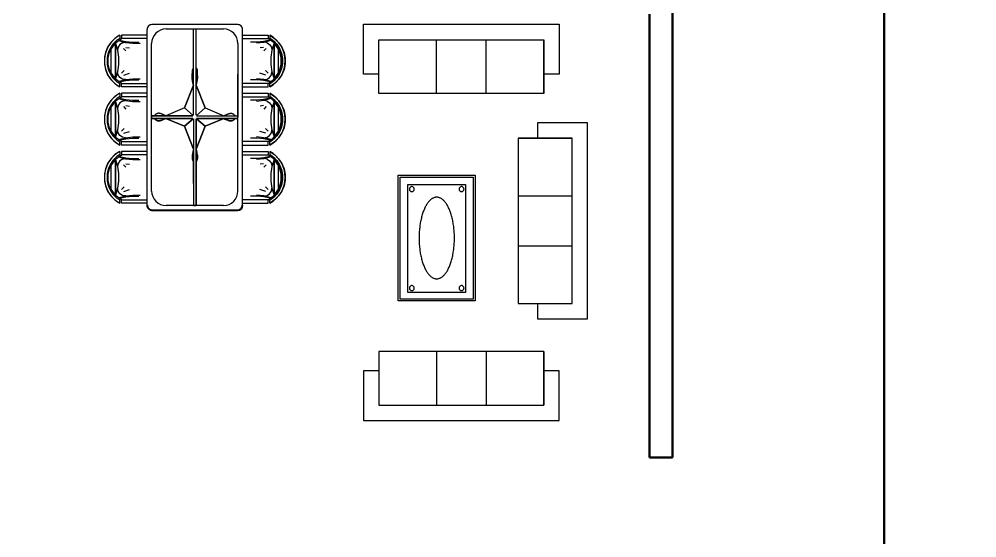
# Model space of a CAD drawing. Extents: x -454308 to 890911, y -14103 to 1343694.
# Drawn here: x 215529.5 to 215903.2, y 650886.6 to 651088.9 of the extents above; entities that cross this region are included whole.
import ezdxf

# ---------------------------------------------------------------- set-up
doc = ezdxf.new("R2010")
doc.units = 0
doc.header["$MEASUREMENT"] = 0
doc.header["$PDMODE"] = 32
doc.linetypes.add('DOT2', pattern=[3.175, 0, -3.175])
doc.layers.add('AR-FUR', color=11, linetype='Continuous', lineweight=9)
doc.styles.add('AA_03.50', font='ARIALN.TTF', dxfattribs={"height": 8})
doc.dimstyles.new('AA_03.50', dxfattribs={"dimtxt": 9, "dimasz": 3.25, "dimexe": 1.75, "dimexo": 3.375, "dimgap": 0.09, "dimtad": 0, "dimdec": 0, "dimzin": 3, "dimdsep": 46, "dimlunit": 4, "dimtxsty": 'AA_03.50', "dimblk": 'DOTSMALL', "dimcen": 0.09, "dimclre": 7, "dimadec": 0, "dimazin": 0, "dimtfac": 1, "dimtdec": 0, "dimtofl": 0, "dimtmove": 0, "dimatfit": 3, "dimfxl": 1, "dimtolj": 1, "dimtzin": 0, "dimlwd": -1, "dimarcsym": 0})

# ---------------------------------------------------------------- blocks, each defined once
blk = doc.blocks.new('_DotSmall')
at = {"color": 0, "linetype": 'ByBlock', "const_width": 0.5}
blk.add_lwpolyline([(-0.0625, 0, 1), (0.0625, 0, 1)], format="xyb", close=True, dxfattribs=at)
blk = doc.blocks.new('*D746')
at = {"color": 7, "linetype": 'DOT2', "lineweight": -2}
for p, q in [((214584, 658231.83), (214584, 658117.15)), ((215059, 658231.83), (215059, 658117.15))]:
    blk.add_line(p, q, dxfattribs=at)
at = {"color": 0}
for p, q in [((214584, 658118.9), (214810.13, 658118.9)), ((215059, 658118.9), (214832.86, 658118.9)), ((219968.41, 647579.33), (219998.57, 647579.33)), ((220046.41, 647579.33), (220016.24, 647579.33))]:
    blk.add_line(p, q, dxfattribs=at)
at = {"color": 7, "lineweight": -2}
for p, q in [((219968.41, 647576.48), (219968.41, 647577.58)), ((220046.41, 647576.48), (220046.41, 647577.58))]:
    blk.add_line(p, q, dxfattribs=at)
at = {"layer": 'DEFPOINTS', "color": 0, "lineweight": 30}
for p in [(214584, 658235.21), (215059, 658235.21), (214584, 658118.9), (219968.41, 647579.86), (219968.41, 647579.33), (220046.41, 647579.86)]:
    blk.add_point(p, dxfattribs=at)
at = {"color": 0, "xscale": 3.25, "yscale": 3.25, "zscale": 3.25, "rotation": 180}
for p in [(214584, 658118.9), (219968.41, 647579.33)]:
    blk.add_blockref('_DotSmall', p, dxfattribs=at)
at = {"color": 0, "xscale": 3.25, "yscale": 3.25, "zscale": 3.25}
for p in [(215059, 658118.9), (220046.41, 647579.33)]:
    blk.add_blockref('_DotSmall', p, dxfattribs=at)
at = {"color": 0, "lineweight": 30, "char_height": 8, "attachment_point": 5, "style": 'AA_03.50'}
for s, insert in [('\\A1;39\'-7"', (214821.5, 658118.9)), ('\\A1;6\'-6"', (220007.41, 647579.33))]:
    blk.add_mtext(s, dxfattribs=dict(at, insert=insert))
blk = doc.blocks.new('*D763')
at = {"color": 7, "linetype": 'DOT2', "lineweight": -2}
for p, q in [((214587.37, 658235.21), (214746.27, 658235.21)), ((214587.37, 657642.21), (214746.27, 657642.21))]:
    blk.add_line(p, q, dxfattribs=at)
at = {"color": 0}
for p, q in [((214744.52, 658235.21), (214744.52, 657950.2)), ((214744.52, 657642.21), (214744.52, 657927.21)), ((219843.78, 648076.86), (219843.78, 648021.92)), ((219843.78, 647944.86), (219843.78, 647999.8))]:
    blk.add_line(p, q, dxfattribs=at)
at = {"color": 7, "lineweight": -2}
for p, q in [((219846.08, 648076.86), (219845.53, 648076.86)), ((219846.08, 647944.86), (219845.53, 647944.86))]:
    blk.add_line(p, q, dxfattribs=at)
at = {"layer": 'DEFPOINTS', "color": 0, "lineweight": 30}
for p in [(214584, 658235.21), (214744.52, 658235.21), (214584, 657642.21), (219842.7, 648076.86), (219842.7, 647944.86), (219843.78, 647944.86)]:
    blk.add_point(p, dxfattribs=at)
at = {"color": 0, "xscale": 3.25, "yscale": 3.25, "zscale": 3.25}
for p, rotation in [((214744.52, 658235.21), 90), ((214744.52, 657642.21), 270), ((219843.78, 648076.86), 90), ((219843.78, 647944.86), 270)]:
    blk.add_blockref('_DotSmall', p, dxfattribs=dict(at, rotation=rotation))
at = {"color": 0, "lineweight": 30, "char_height": 8, "attachment_point": 5, "rotation": 90, "style": 'AA_03.50'}
for s, insert in [('\\A1;49\'-5"', (214744.52, 657938.71)), ('\\A1;11\'-0"', (219843.78, 648010.86))]:
    blk.add_mtext(s, dxfattribs=dict(at, insert=insert))
blk = doc.blocks.new('ertet')
at = {"layer": 'AR-FUR'}
for p, q in [((214935.34, 654257.37), (214935.34, 654287.33)), ((214935.34, 654287.33), (214984.37, 654287.33)), ((214936.04, 654258.07), (214936.04, 654286.63)), ((214936.04, 654286.63), (214983.67, 654286.63)), ((214983.67, 654286.63), (214983.67, 654258.07)), ((214984.37, 654287.33), (214984.37, 654257.37)), ((214938.59, 654261.07), (214938.59, 654283.63)), ((214938.59, 654283.63), (214980.75, 654283.63)), ((214939.41, 654282.23), (214939.37, 654282.07)), ((214939.37, 654282.07), (214939.41, 654281.86)), ((214939.45, 654282.44), (214939.41, 654282.23)), ((214939.53, 654282.6), (214939.45, 654282.44)), ((214939.65, 654282.72), (214939.53, 654282.6)), ((214939.82, 654282.85), (214939.65, 654282.72)), ((214939.94, 654282.93), (214939.82, 654282.85)), ((214940.15, 654283.01), (214939.94, 654282.93)), ((214940.35, 654283.01), (214940.15, 654283.01)), ((214940.52, 654283.01), (214940.35, 654283.01)), ((214940.72, 654282.93), (214940.52, 654283.01)), ((214940.89, 654282.85), (214940.72, 654282.93)), ((214941.01, 654282.72), (214940.89, 654282.85)), ((214941.13, 654282.6), (214941.01, 654282.72)), ((214941.22, 654282.44), (214941.13, 654282.6)), ((214941.3, 654282.23), (214941.22, 654282.44)), ((214941.3, 654282.07), (214941.3, 654282.23)), ((214941.3, 654281.86), (214941.3, 654282.07)), ((214978.08, 654282.44), (214978.04, 654282.23)), ((214978.04, 654282.23), (214978.04, 654282.07)), ((214978.04, 654282.07), (214978.04, 654281.86)), ((214978.2, 654282.6), (214978.08, 654282.44)), ((214978.29, 654282.72), (214978.2, 654282.6)), ((214978.45, 654282.85), (214978.29, 654282.72)), ((214978.61, 654282.93), (214978.45, 654282.85)), ((214978.78, 654283.01), (214978.61, 654282.93)), ((214978.98, 654283.01), (214978.78, 654283.01)), ((214979.19, 654283.01), (214978.98, 654283.01)), ((214979.35, 654282.93), (214979.19, 654283.01)), ((214979.52, 654282.85), (214979.35, 654282.93)), ((214979.64, 654282.72), (214979.52, 654282.85)), ((214979.76, 654282.6), (214979.64, 654282.72)), ((214979.85, 654282.44), (214979.76, 654282.6)), ((214979.93, 654282.23), (214979.85, 654282.44)), ((214979.93, 654282.07), (214979.93, 654282.23)), ((214979.93, 654281.86), (214979.93, 654282.07)), ((214980.75, 654283.63), (214980.75, 654261.07)), ((214939.41, 654281.86), (214939.45, 654281.7)), ((214939.45, 654281.7), (214939.53, 654281.53)), ((214939.53, 654281.53), (214939.65, 654281.37)), ((214939.65, 654281.37), (214939.82, 654281.24)), ((214939.82, 654281.24), (214939.94, 654281.16)), ((214939.94, 654281.16), (214940.15, 654281.12)), ((214940.15, 654281.12), (214940.35, 654281.08)), ((214940.35, 654281.08), (214940.52, 654281.12)), ((214940.52, 654281.12), (214940.72, 654281.16)), ((214940.72, 654281.16), (214940.89, 654281.24)), ((214940.89, 654281.24), (214941.01, 654281.37)), ((214941.01, 654281.37), (214941.13, 654281.53)), ((214941.13, 654281.53), (214941.22, 654281.7)), ((214941.22, 654281.7), (214941.3, 654281.86)), ((214951.61, 654278.24), (214951.2, 654278.12)), ((214952.07, 654278.33), (214951.61, 654278.24)), ((214952.52, 654278.45), (214952.07, 654278.33)), ((214952.97, 654278.53), (214952.52, 654278.45)), ((214953.42, 654278.66), (214952.97, 654278.53)), ((214953.92, 654278.74), (214953.42, 654278.66)), ((214954.37, 654278.82), (214953.92, 654278.74)), ((214954.86, 654278.86), (214954.37, 654278.82)), ((214955.35, 654278.94), (214954.86, 654278.86)), ((214955.85, 654278.98), (214955.35, 654278.94)), ((214956.34, 654279.07), (214955.85, 654278.98)), ((214956.83, 654279.11), (214956.34, 654279.07)), ((214957.33, 654279.15), (214956.83, 654279.11)), ((214957.82, 654279.19), (214957.33, 654279.15)), ((214958.35, 654279.19), (214957.82, 654279.19)), ((214958.89, 654279.23), (214958.35, 654279.19)), ((214959.38, 654279.23), (214958.89, 654279.23)), ((214959.87, 654279.23), (214959.38, 654279.23)), ((214960.37, 654279.23), (214959.87, 654279.23)), ((214960.9, 654279.23), (214960.37, 654279.23)), ((214961.44, 654279.19), (214960.9, 654279.23)), ((214961.93, 654279.19), (214961.44, 654279.19)), ((214962.42, 654279.15), (214961.93, 654279.19)), ((214962.92, 654279.11), (214962.42, 654279.15)), ((214963.45, 654279.07), (214962.92, 654279.11)), ((214963.9, 654278.98), (214963.45, 654279.07)), ((214964.39, 654278.94), (214963.9, 654278.98)), ((214964.93, 654278.86), (214964.39, 654278.94)), ((214965.38, 654278.82), (214964.93, 654278.86)), ((214965.87, 654278.74), (214965.38, 654278.82)), ((214966.33, 654278.66), (214965.87, 654278.74)), ((214966.78, 654278.53), (214966.33, 654278.66)), ((214967.23, 654278.45), (214966.78, 654278.53)), ((214967.68, 654278.33), (214967.23, 654278.45)), ((214968.13, 654278.24), (214967.68, 654278.33)), ((214968.55, 654278.12), (214968.13, 654278.24)), ((214978.04, 654281.86), (214978.08, 654281.7)), ((214978.08, 654281.7), (214978.2, 654281.53)), ((214978.2, 654281.53), (214978.29, 654281.37)), ((214978.29, 654281.37), (214978.45, 654281.24)), ((214978.45, 654281.24), (214978.61, 654281.16)), ((214978.61, 654281.16), (214978.78, 654281.12)), ((214978.78, 654281.12), (214978.98, 654281.08)), ((214978.98, 654281.08), (214979.19, 654281.12)), ((214979.19, 654281.12), (214979.35, 654281.16)), ((214979.35, 654281.16), (214979.52, 654281.24)), ((214979.52, 654281.24), (214979.64, 654281.37)), ((214979.64, 654281.37), (214979.76, 654281.53)), ((214979.76, 654281.53), (214979.85, 654281.7)), ((214979.85, 654281.7), (214979.93, 654281.86)), ((214944.75, 654274.51), (214944.63, 654274.3)), ((214944.96, 654274.71), (214944.75, 654274.51)), ((214945.12, 654274.92), (214944.96, 654274.71)), ((214945.33, 654275.12), (214945.12, 654274.92)), ((214945.53, 654275.33), (214945.33, 654275.12)), ((214945.78, 654275.53), (214945.53, 654275.33)), ((214945.98, 654275.7), (214945.78, 654275.53)), ((214946.27, 654275.9), (214945.98, 654275.7)), ((214946.52, 654276.11), (214946.27, 654275.9)), ((214946.85, 654276.27), (214946.52, 654276.11)), ((214947.13, 654276.44), (214946.85, 654276.27)), ((214947.42, 654276.64), (214947.13, 654276.44)), ((214947.75, 654276.81), (214947.42, 654276.64)), ((214948.12, 654276.97), (214947.75, 654276.81)), ((214948.45, 654277.14), (214948.12, 654276.97)), ((214948.82, 654277.26), (214948.45, 654277.14)), ((214949.19, 654277.42), (214948.82, 654277.26)), ((214949.56, 654277.59), (214949.19, 654277.42)), ((214949.97, 654277.71), (214949.56, 654277.59)), ((214950.34, 654277.88), (214949.97, 654277.71)), ((214950.75, 654278), (214950.34, 654277.88)), ((214951.2, 654278.12), (214950.75, 654278)), ((214969, 654278), (214968.55, 654278.12)), ((214969.41, 654277.88), (214969, 654278)), ((214969.78, 654277.71), (214969.41, 654277.88)), ((214970.19, 654277.59), (214969.78, 654277.71)), ((214970.6, 654277.42), (214970.19, 654277.59)), ((214970.93, 654277.26), (214970.6, 654277.42)), ((214971.3, 654277.14), (214970.93, 654277.26)), ((214971.67, 654276.97), (214971.3, 654277.14)), ((214972, 654276.81), (214971.67, 654276.97)), ((214972.33, 654276.64), (214972, 654276.81)), ((214972.61, 654276.44), (214972.33, 654276.64)), ((214972.94, 654276.27), (214972.61, 654276.44)), ((214973.23, 654276.11), (214972.94, 654276.27)), ((214973.48, 654275.9), (214973.23, 654276.11)), ((214973.76, 654275.7), (214973.48, 654275.9)), ((214974.01, 654275.53), (214973.76, 654275.7)), ((214974.22, 654275.33), (214974.01, 654275.53)), ((214974.42, 654275.12), (214974.22, 654275.33)), ((214974.63, 654274.92), (214974.42, 654275.12)), ((214974.83, 654274.71), (214974.63, 654274.92)), ((214975, 654274.51), (214974.83, 654274.71)), ((214975.16, 654274.3), (214975, 654274.51)), ((214944.01, 654272.78), (214943.97, 654272.53)), ((214943.97, 654272.53), (214943.97, 654272.33)), ((214943.97, 654272.33), (214943.97, 654272.08)), ((214943.97, 654272.08), (214944.01, 654271.88)), ((214944.05, 654272.98), (214944.01, 654272.78)), ((214944.01, 654271.88), (214944.05, 654271.67)), ((214944.09, 654273.23), (214944.05, 654272.98)), ((214944.05, 654271.67), (214944.09, 654271.46)), ((214944.18, 654273.44), (214944.09, 654273.23)), ((214944.09, 654271.46), (214944.18, 654271.22)), ((214944.26, 654273.64), (214944.18, 654273.44)), ((214944.18, 654271.22), (214944.26, 654271.01)), ((214944.38, 654273.89), (214944.26, 654273.64)), ((214944.26, 654271.01), (214944.38, 654270.81)), ((214944.5, 654274.09), (214944.38, 654273.89)), ((214944.38, 654270.81), (214944.5, 654270.6)), ((214944.63, 654274.3), (214944.5, 654274.09)), ((214975.29, 654274.09), (214975.16, 654274.3)), ((214975.37, 654273.89), (214975.29, 654274.09)), ((214975.29, 654270.6), (214975.37, 654270.81)), ((214975.49, 654273.64), (214975.37, 654273.89)), ((214975.37, 654270.81), (214975.49, 654271.01)), ((214975.57, 654273.44), (214975.49, 654273.64)), ((214975.49, 654271.01), (214975.57, 654271.22)), ((214975.65, 654273.23), (214975.57, 654273.44)), ((214975.57, 654271.22), (214975.65, 654271.46)), ((214975.7, 654272.98), (214975.65, 654273.23)), ((214975.65, 654271.46), (214975.7, 654271.67)), ((214975.78, 654272.78), (214975.7, 654272.98)), ((214975.7, 654271.67), (214975.78, 654271.88)), ((214975.82, 654272.53), (214975.78, 654272.78)), ((214975.78, 654271.88), (214975.82, 654272.08)), ((214975.82, 654272.33), (214975.82, 654272.53)), ((214975.82, 654272.08), (214975.82, 654272.33)), ((214944.5, 654270.6), (214944.63, 654270.35)), ((214944.63, 654270.35), (214944.75, 654270.15)), ((214944.75, 654270.15), (214944.96, 654269.94)), ((214944.96, 654269.94), (214945.12, 654269.74)), ((214945.12, 654269.74), (214945.33, 654269.53)), ((214945.33, 654269.53), (214945.53, 654269.33)), ((214945.53, 654269.33), (214945.78, 654269.12)), ((214945.78, 654269.12), (214945.98, 654268.92)), ((214945.98, 654268.92), (214946.27, 654268.75)), ((214946.27, 654268.75), (214946.52, 654268.55)), ((214946.52, 654268.55), (214946.85, 654268.38)), ((214946.85, 654268.38), (214947.13, 654268.18)), ((214947.13, 654268.18), (214947.42, 654268.01)), ((214947.42, 654268.01), (214947.75, 654267.85)), ((214947.75, 654267.85), (214948.12, 654267.68)), ((214948.12, 654267.68), (214948.45, 654267.52)), ((214948.45, 654267.52), (214948.82, 654267.35)), ((214948.82, 654267.35), (214949.19, 654267.23)), ((214949.19, 654267.23), (214949.56, 654267.07)), ((214949.56, 654267.07), (214949.97, 654266.9)), ((214969.78, 654266.9), (214970.19, 654267.07)), ((214970.19, 654267.07), (214970.6, 654267.23)), ((214970.6, 654267.23), (214970.93, 654267.35)), ((214970.93, 654267.35), (214971.3, 654267.52)), ((214971.3, 654267.52), (214971.67, 654267.68)), ((214971.67, 654267.68), (214972, 654267.85)), ((214972, 654267.85), (214972.33, 654268.01)), ((214972.33, 654268.01), (214972.61, 654268.18)), ((214972.61, 654268.18), (214972.94, 654268.38)), ((214972.94, 654268.38), (214973.23, 654268.55)), ((214973.23, 654268.55), (214973.48, 654268.75)), ((214973.48, 654268.75), (214973.76, 654268.92)), ((214973.76, 654268.92), (214974.01, 654269.12)), ((214974.01, 654269.12), (214974.22, 654269.33)), ((214974.22, 654269.33), (214974.42, 654269.53)), ((214974.42, 654269.53), (214974.63, 654269.74)), ((214974.63, 654269.74), (214974.83, 654269.94)), ((214974.83, 654269.94), (214975, 654270.15)), ((214975, 654270.15), (214975.16, 654270.35)), ((214975.16, 654270.35), (214975.29, 654270.6)), ((214939.65, 654263.33), (214939.53, 654263.2)), ((214939.82, 654263.45), (214939.65, 654263.33)), ((214939.94, 654263.53), (214939.82, 654263.45)), ((214940.15, 654263.57), (214939.94, 654263.53)), ((214940.35, 654263.61), (214940.15, 654263.57)), ((214940.52, 654263.57), (214940.35, 654263.61)), ((214940.72, 654263.53), (214940.52, 654263.57)), ((214940.89, 654263.45), (214940.72, 654263.53)), ((214941.01, 654263.33), (214940.89, 654263.45)), ((214941.13, 654263.2), (214941.01, 654263.33)), ((214949.97, 654266.9), (214950.34, 654266.82)), ((214950.34, 654266.82), (214950.75, 654266.66)), ((214950.75, 654266.66), (214951.2, 654266.53)), ((214951.2, 654266.53), (214951.61, 654266.41)), ((214951.61, 654266.41), (214952.07, 654266.29)), ((214952.07, 654266.29), (214952.52, 654266.2)), ((214952.52, 654266.2), (214952.97, 654266.08)), ((214952.97, 654266.08), (214953.42, 654266)), ((214953.42, 654266), (214953.92, 654265.92)), ((214953.92, 654265.92), (214954.37, 654265.88)), ((214954.37, 654265.88), (214954.86, 654265.75)), ((214954.86, 654265.75), (214955.35, 654265.71)), ((214955.35, 654265.71), (214955.85, 654265.67)), ((214955.85, 654265.67), (214956.34, 654265.59)), ((214956.34, 654265.59), (214956.83, 654265.55)), ((214956.83, 654265.55), (214957.33, 654265.51)), ((214957.33, 654265.51), (214957.82, 654265.46)), ((214957.82, 654265.46), (214958.35, 654265.42)), ((214958.35, 654265.42), (214958.89, 654265.42)), ((214958.89, 654265.42), (214959.38, 654265.42)), ((214959.38, 654265.42), (214959.87, 654265.42)), ((214959.87, 654265.42), (214960.37, 654265.42)), ((214960.37, 654265.42), (214960.9, 654265.42)), ((214960.9, 654265.42), (214961.44, 654265.42)), ((214961.44, 654265.42), (214961.93, 654265.46)), ((214961.93, 654265.46), (214962.42, 654265.51)), ((214962.42, 654265.51), (214962.92, 654265.55)), ((214962.92, 654265.55), (214963.45, 654265.59)), ((214963.45, 654265.59), (214963.9, 654265.67)), ((214963.9, 654265.67), (214964.39, 654265.71)), ((214964.39, 654265.71), (214964.93, 654265.75)), ((214964.93, 654265.75), (214965.38, 654265.88)), ((214965.38, 654265.88), (214965.87, 654265.92)), ((214965.87, 654265.92), (214966.33, 654266)), ((214966.33, 654266), (214966.78, 654266.08)), ((214966.78, 654266.08), (214967.23, 654266.2)), ((214967.23, 654266.2), (214967.68, 654266.29)), ((214967.68, 654266.29), (214968.13, 654266.41)), ((214968.13, 654266.41), (214968.55, 654266.53)), ((214968.55, 654266.53), (214969, 654266.66)), ((214969, 654266.66), (214969.41, 654266.82)), ((214969.41, 654266.82), (214969.78, 654266.9)), ((214978.29, 654263.33), (214978.2, 654263.2)), ((214978.45, 654263.45), (214978.29, 654263.33)), ((214978.61, 654263.53), (214978.45, 654263.45)), ((214978.78, 654263.57), (214978.61, 654263.53)), ((214978.98, 654263.61), (214978.78, 654263.57)), ((214979.19, 654263.57), (214978.98, 654263.61)), ((214979.35, 654263.53), (214979.19, 654263.57)), ((214979.52, 654263.45), (214979.35, 654263.53)), ((214979.64, 654263.33), (214979.52, 654263.45)), ((214979.76, 654263.2), (214979.64, 654263.33)), ((214980.75, 654261.07), (214938.59, 654261.07)), ((214939.41, 654262.83), (214939.37, 654262.63)), ((214939.37, 654262.63), (214939.41, 654262.46)), ((214939.45, 654263.04), (214939.41, 654262.83)), ((214939.41, 654262.46), (214939.45, 654262.26)), ((214939.53, 654263.2), (214939.45, 654263.04)), ((214939.45, 654262.26), (214939.53, 654262.09)), ((214939.53, 654262.09), (214939.65, 654261.97)), ((214939.65, 654261.97), (214939.82, 654261.85)), ((214939.82, 654261.85), (214939.94, 654261.77)), ((214939.94, 654261.77), (214940.15, 654261.72)), ((214940.15, 654261.72), (214940.35, 654261.68)), ((214940.35, 654261.68), (214940.52, 654261.72)), ((214940.52, 654261.72), (214940.72, 654261.77)), ((214940.72, 654261.77), (214940.89, 654261.85)), ((214940.89, 654261.85), (214941.01, 654261.97)), ((214941.01, 654261.97), (214941.13, 654262.09)), ((214941.22, 654263.04), (214941.13, 654263.2)), ((214941.13, 654262.09), (214941.22, 654262.26)), ((214941.3, 654262.83), (214941.22, 654263.04)), ((214941.22, 654262.26), (214941.3, 654262.46)), ((214941.3, 654262.63), (214941.3, 654262.83)), ((214941.3, 654262.46), (214941.3, 654262.63)), ((214978.08, 654263.04), (214978.04, 654262.83)), ((214978.04, 654262.83), (214978.04, 654262.63)), ((214978.04, 654262.63), (214978.04, 654262.46)), ((214978.04, 654262.46), (214978.08, 654262.26)), ((214978.2, 654263.2), (214978.08, 654263.04)), ((214978.08, 654262.26), (214978.2, 654262.09)), ((214978.2, 654262.09), (214978.29, 654261.97)), ((214978.29, 654261.97), (214978.45, 654261.85)), ((214978.45, 654261.85), (214978.61, 654261.77)), ((214978.61, 654261.77), (214978.78, 654261.72)), ((214978.78, 654261.72), (214978.98, 654261.68)), ((214978.98, 654261.68), (214979.19, 654261.72)), ((214979.19, 654261.72), (214979.35, 654261.77)), ((214979.35, 654261.77), (214979.52, 654261.85)), ((214979.52, 654261.85), (214979.64, 654261.97)), ((214979.64, 654261.97), (214979.76, 654262.09)), ((214979.85, 654263.04), (214979.76, 654263.2)), ((214979.76, 654262.09), (214979.85, 654262.26)), ((214979.93, 654262.83), (214979.85, 654263.04)), ((214979.85, 654262.26), (214979.93, 654262.46)), ((214979.93, 654262.63), (214979.93, 654262.83)), ((214979.93, 654262.46), (214979.93, 654262.63)), ((214984.37, 654257.37), (214935.34, 654257.37)), ((214983.67, 654258.07), (214936.04, 654258.07))]:
    blk.add_line(p, q, dxfattribs=at)
for points in [[(214908.08, 654294.94), (214908.08, 654300.94), (214888.64, 654300.94), (214888.64, 654224.54), (214908.08, 654224.54), (214908.08, 654230.54)], [(215023.82, 654294.94), (215023.82, 654300.94), (215043.26, 654300.94), (215043.26, 654224.54), (215023.82, 654224.54), (215023.82, 654230.54)], [(214915.6, 654294.94), (214894.64, 654294.94), (214894.64, 654230.54), (214915.6, 654230.54), (214915.6, 654294.94)], [(215016.3, 654294.94), (215037.26, 654294.94), (215037.26, 654230.54), (215016.3, 654230.54), (215016.3, 654294.94)], [(214915.6, 654272.46), (214894.64, 654272.46)], [(215016.3, 654272.46), (215037.26, 654272.46)], [(214915.6, 654253.02), (214894.64, 654253.02)], [(215016.3, 654253.02), (215037.26, 654253.02)], [(214934.4, 654240.49), (214934.4, 654219.53), (214998.8, 654219.53), (214998.8, 654240.49), (214934.4, 654240.49)], [(214956.88, 654240.49), (214956.88, 654219.53)], [(214976.32, 654240.49), (214976.32, 654219.53)], [(214998.8, 654240.49), (214998.8, 654219.53)], [(214915.6, 654230.54), (214894.64, 654230.54)], [(214934.4, 654232.97), (214928.4, 654232.97), (214928.4, 654213.53), (215004.8, 654213.53), (215004.8, 654232.97), (214998.8, 654232.97)], [(215016.3, 654230.54), (215037.26, 654230.54)]]:
    blk.add_lwpolyline(points, dxfattribs=at)
blk = doc.blocks.new('trrtrtr')
at = {"layer": 'AR-FUR'}
for p, q in [((215584, 654356.46), (215586.02, 654357.3)), ((215586.02, 654357.3), (215588.3, 654357.73)), ((215586.28, 654356.29), (215588.38, 654356.72)), ((215588.3, 654357.73), (215590.49, 654357.73)), ((215588.38, 654356.72), (215590.4, 654356.72)), ((215590.4, 654356.72), (215592.51, 654356.29)), ((215590.49, 654357.73), (215592.76, 654357.3)), ((215592.76, 654357.3), (215594.78, 654356.46)), ((215606.69, 654356.46), (215608.72, 654357.3)), ((215608.72, 654357.3), (215610.99, 654357.73)), ((215608.97, 654356.29), (215611.07, 654356.72)), ((215610.99, 654357.73), (215613.18, 654357.73)), ((215611.07, 654356.72), (215613.09, 654356.72)), ((215613.09, 654356.72), (215615.2, 654356.29)), ((215613.18, 654357.73), (215615.45, 654357.3)), ((215615.45, 654357.3), (215617.47, 654356.46)), ((215629.39, 654356.46), (215631.41, 654357.3)), ((215631.41, 654357.3), (215633.68, 654357.73)), ((215631.66, 654356.29), (215633.77, 654356.72)), ((215633.68, 654357.73), (215635.87, 654357.73)), ((215633.77, 654356.72), (215635.79, 654356.72)), ((215635.79, 654356.72), (215637.89, 654356.29)), ((215635.87, 654357.73), (215638.14, 654357.3)), ((215638.14, 654357.3), (215640.17, 654356.46)), ((215579.29, 654351.75), (215580.55, 654353.6)), ((215580.55, 654353.6), (215582.15, 654355.2)), ((215581.98, 654353.01), (215580.63, 654351.07)), ((215581.31, 654352.93), (215582.82, 654354.44)), ((215583.75, 654354.61), (215581.98, 654353.01)), ((215582.15, 654355.2), (215584, 654356.46)), ((215582.49, 654353.43), (215585.18, 654352.59)), ((215596.3, 654353.43), (215582.49, 654353.43)), ((215582.82, 654354.44), (215584.51, 654355.54)), ((215585.94, 654355.7), (215583.75, 654354.61)), ((215584.51, 654355.54), (215586.28, 654356.29)), ((215594.02, 654355.12), (215584.76, 654355.12)), ((215588.21, 654356.21), (215585.94, 654355.7)), ((215590.57, 654356.21), (215588.21, 654356.21)), ((215592.84, 654355.7), (215590.57, 654356.21)), ((215592.51, 654356.29), (215594.28, 654355.54)), ((215595.03, 654354.61), (215592.84, 654355.7)), ((215593.6, 654352.59), (215596.3, 654353.43)), ((215594.28, 654355.54), (215595.96, 654354.44)), ((215594.78, 654356.46), (215596.63, 654355.2)), ((215596.8, 654353.01), (215595.03, 654354.61)), ((215595.96, 654354.44), (215597.47, 654352.93)), ((215596.63, 654355.2), (215598.23, 654353.6)), ((215598.15, 654351.07), (215596.8, 654353.01)), ((215598.23, 654353.6), (215599.5, 654351.75)), ((215601.98, 654351.75), (215603.24, 654353.6)), ((215603.24, 654353.6), (215604.84, 654355.2)), ((215604.67, 654353.01), (215603.33, 654351.07)), ((215604, 654352.93), (215605.52, 654354.44)), ((215606.44, 654354.61), (215604.67, 654353.01)), ((215604.84, 654355.2), (215606.69, 654356.46)), ((215605.18, 654353.43), (215607.87, 654352.59)), ((215618.99, 654353.43), (215605.18, 654353.43)), ((215605.52, 654354.44), (215607.2, 654355.54)), ((215608.63, 654355.7), (215606.44, 654354.61)), ((215607.2, 654355.54), (215608.97, 654356.29)), ((215616.72, 654355.12), (215607.45, 654355.12)), ((215610.9, 654356.21), (215608.63, 654355.7)), ((215613.26, 654356.21), (215610.9, 654356.21)), ((215615.54, 654355.7), (215613.26, 654356.21)), ((215615.2, 654356.29), (215616.97, 654355.54)), ((215617.73, 654354.61), (215615.54, 654355.7)), ((215616.29, 654352.59), (215618.99, 654353.43)), ((215616.97, 654355.54), (215618.65, 654354.44)), ((215617.47, 654356.46), (215619.33, 654355.2)), ((215619.49, 654353.01), (215617.73, 654354.61)), ((215618.65, 654354.44), (215620.17, 654352.93)), ((215619.33, 654355.2), (215620.93, 654353.6)), ((215620.84, 654351.07), (215619.49, 654353.01)), ((215620.93, 654353.6), (215622.19, 654351.75)), ((215624.67, 654351.75), (215625.93, 654353.6)), ((215625.93, 654353.6), (215627.53, 654355.2)), ((215627.37, 654353.01), (215626.02, 654351.07)), ((215626.69, 654352.93), (215628.21, 654354.44)), ((215629.13, 654354.61), (215627.37, 654353.01)), ((215627.53, 654355.2), (215629.39, 654356.46)), ((215627.87, 654353.43), (215630.57, 654352.59)), ((215641.68, 654353.43), (215627.87, 654353.43)), ((215628.21, 654354.44), (215629.89, 654355.54)), ((215631.32, 654355.7), (215629.13, 654354.61)), ((215629.89, 654355.54), (215631.66, 654356.29)), ((215639.41, 654355.12), (215630.14, 654355.12)), ((215633.6, 654356.21), (215631.32, 654355.7)), ((215635.96, 654356.21), (215633.6, 654356.21)), ((215638.23, 654355.7), (215635.96, 654356.21)), ((215637.89, 654356.29), (215639.66, 654355.54)), ((215640.42, 654354.61), (215638.23, 654355.7)), ((215638.99, 654352.59), (215641.68, 654353.43)), ((215639.66, 654355.54), (215641.34, 654354.44)), ((215640.17, 654356.46), (215642.02, 654355.2)), ((215642.19, 654353.01), (215640.42, 654354.61)), ((215641.34, 654354.44), (215642.86, 654352.93)), ((215642.02, 654355.2), (215643.62, 654353.6)), ((215643.53, 654351.07), (215642.19, 654353.01)), ((215643.62, 654353.6), (215644.88, 654351.75)), ((215579.29, 654351.75), (215580.55, 654351.75)), ((215579.29, 654341.09), (215579.29, 654351.07)), ((215579.29, 654351.07), (215580.63, 654351.07)), ((215580.55, 654351.75), (215581.31, 654352.93)), ((215580.63, 654341.09), (215580.63, 654351.07)), ((215581.22, 654351.83), (215581.73, 654349.3)), ((215581.39, 654352.17), (215582.15, 654349.47)), ((215581.73, 654349.3), (215581.98, 654346.78)), ((215582.32, 654350.65), (215582.06, 654349.81)), ((215582.15, 654349.47), (215582.49, 654346.61)), ((215582.32, 654350.65), (215582.99, 654351.66)), ((215582.99, 654351.66), (215584, 654352.34)), ((215584, 654352.34), (215585.18, 654352.59)), ((215584.09, 654349.3), (215584.25, 654347.96)), ((215584.51, 654350.32), (215585.43, 654349.39)), ((215585.18, 654352.59), (215587.96, 654352.17)), ((215587.96, 654352.17), (215590.82, 654352.17)), ((215590.82, 654352.17), (215593.6, 654352.59)), ((215594.11, 654351.07), (215593.1, 654350.06)), ((215594.78, 654352.34), (215593.6, 654352.59)), ((215594.86, 654350.15), (215594.19, 654347.87)), ((215595.79, 654351.66), (215594.78, 654352.34)), ((215596.46, 654350.65), (215595.79, 654351.66)), ((215596.63, 654349.47), (215596.3, 654346.61)), ((215596.63, 654349.47), (215596.46, 654350.65)), ((215597.39, 654352.17), (215596.63, 654349.47)), ((215597.05, 654349.3), (215596.8, 654346.78)), ((215597.56, 654351.83), (215597.05, 654349.3)), ((215597.47, 654352.93), (215598.23, 654351.75)), ((215598.15, 654351.07), (215598.15, 654341.09)), ((215599.5, 654351.07), (215598.15, 654351.07)), ((215599.5, 654351.75), (215598.23, 654351.75)), ((215599.5, 654341.09), (215599.5, 654351.07)), ((215601.98, 654351.75), (215603.24, 654351.75)), ((215601.98, 654341.09), (215601.98, 654351.07)), ((215601.98, 654351.07), (215603.33, 654351.07)), ((215603.24, 654351.75), (215604, 654352.93)), ((215603.33, 654341.09), (215603.33, 654351.07)), ((215603.92, 654351.83), (215604.42, 654349.3)), ((215604.08, 654352.17), (215604.84, 654349.47)), ((215604.42, 654349.3), (215604.67, 654346.78)), ((215605.01, 654350.65), (215604.76, 654349.81)), ((215604.84, 654349.47), (215605.18, 654346.61)), ((215605.01, 654350.65), (215605.68, 654351.66)), ((215605.68, 654351.66), (215606.69, 654352.34)), ((215606.69, 654352.34), (215607.87, 654352.59)), ((215606.78, 654349.3), (215606.95, 654347.96)), ((215607.2, 654350.32), (215608.13, 654349.39)), ((215607.87, 654352.59), (215610.65, 654352.17)), ((215610.65, 654352.17), (215613.52, 654352.17)), ((215613.52, 654352.17), (215616.29, 654352.59)), ((215616.8, 654351.07), (215615.79, 654350.06)), ((215617.47, 654352.34), (215616.29, 654352.59)), ((215617.56, 654350.15), (215616.88, 654347.87)), ((215618.48, 654351.66), (215617.47, 654352.34)), ((215619.16, 654350.65), (215618.48, 654351.66)), ((215619.33, 654349.47), (215618.99, 654346.61)), ((215619.33, 654349.47), (215619.16, 654350.65)), ((215620.08, 654352.17), (215619.33, 654349.47)), ((215619.75, 654349.3), (215619.49, 654346.78)), ((215620.25, 654351.83), (215619.75, 654349.3)), ((215620.17, 654352.93), (215620.93, 654351.75)), ((215620.84, 654351.07), (215620.84, 654341.09)), ((215622.19, 654351.07), (215620.84, 654351.07)), ((215622.19, 654351.75), (215620.93, 654351.75)), ((215622.19, 654341.09), (215622.19, 654351.07)), ((215624.67, 654351.75), (215625.93, 654351.75)), ((215624.67, 654341.09), (215624.67, 654351.07)), ((215624.67, 654351.07), (215626.02, 654351.07)), ((215625.93, 654351.75), (215626.69, 654352.93)), ((215626.02, 654341.09), (215626.02, 654351.07)), ((215626.61, 654351.83), (215627.11, 654349.3)), ((215626.78, 654352.17), (215627.53, 654349.47)), ((215627.11, 654349.3), (215627.37, 654346.78)), ((215627.7, 654350.65), (215627.45, 654349.81)), ((215627.53, 654349.47), (215627.87, 654346.61)), ((215627.7, 654350.65), (215628.38, 654351.66)), ((215628.38, 654351.66), (215629.39, 654352.34)), ((215629.39, 654352.34), (215630.57, 654352.59)), ((215629.47, 654349.3), (215629.64, 654347.96)), ((215629.89, 654350.32), (215630.82, 654349.39)), ((215630.57, 654352.59), (215633.34, 654352.17)), ((215633.34, 654352.17), (215636.21, 654352.17)), ((215636.21, 654352.17), (215638.99, 654352.59)), ((215639.49, 654351.07), (215638.48, 654350.06)), ((215640.17, 654352.34), (215638.99, 654352.59)), ((215640.25, 654350.15), (215639.58, 654347.87)), ((215641.18, 654351.66), (215640.17, 654352.34)), ((215641.85, 654350.65), (215641.18, 654351.66)), ((215642.02, 654349.47), (215641.68, 654346.61)), ((215642.02, 654349.47), (215641.85, 654350.65)), ((215642.78, 654352.17), (215642.02, 654349.47)), ((215642.44, 654349.3), (215642.19, 654346.78)), ((215642.94, 654351.83), (215642.44, 654349.3)), ((215642.86, 654352.93), (215643.62, 654351.75)), ((215643.53, 654351.07), (215643.53, 654341.09)), ((215644.88, 654351.07), (215643.53, 654351.07)), ((215644.88, 654351.75), (215643.62, 654351.75)), ((215644.88, 654341.09), (215644.88, 654351.07)), ((215581.98, 654346.78), (215581.98, 654344.25)), ((215596.8, 654346.78), (215596.8, 654344.25)), ((215604.67, 654346.78), (215604.67, 654344.25)), ((215619.49, 654346.78), (215619.49, 654344.25)), ((215627.37, 654346.78), (215627.37, 654344.25)), ((215642.19, 654346.78), (215642.19, 654344.25)), ((215579.29, 654303.84), (215579.29, 654293.85)), ((215580.63, 654303.84), (215580.63, 654293.85)), ((215581.98, 654298.15), (215581.98, 654300.67)), ((215582.49, 654298.32), (215582.49, 654301.09)), ((215596.3, 654298.32), (215596.3, 654301.09)), ((215596.8, 654298.15), (215596.8, 654300.67)), ((215598.15, 654293.85), (215598.15, 654303.84)), ((215599.5, 654303.84), (215599.5, 654293.85)), ((215601.98, 654303.84), (215601.98, 654293.85)), ((215603.33, 654303.84), (215603.33, 654293.85)), ((215604.67, 654298.15), (215604.67, 654300.67)), ((215605.18, 654298.32), (215605.18, 654301.09)), ((215618.99, 654298.32), (215618.99, 654301.09)), ((215619.49, 654298.15), (215619.49, 654300.67)), ((215620.84, 654293.85), (215620.84, 654303.84)), ((215622.19, 654303.84), (215622.19, 654293.85)), ((215624.67, 654303.84), (215624.67, 654293.85)), ((215626.02, 654303.84), (215626.02, 654293.85)), ((215627.37, 654298.15), (215627.37, 654300.67)), ((215627.87, 654298.32), (215627.87, 654301.09)), ((215641.68, 654298.32), (215641.68, 654301.09)), ((215642.19, 654298.15), (215642.19, 654300.67)), ((215643.53, 654293.85), (215643.53, 654303.84)), ((215644.88, 654303.84), (215644.88, 654293.85)), ((215581.73, 654295.62), (215581.98, 654298.15)), ((215582.15, 654295.45), (215582.49, 654298.32)), ((215584.09, 654295.62), (215584.25, 654296.97)), ((215594.86, 654294.78), (215594.19, 654297.05)), ((215596.63, 654295.45), (215596.3, 654298.32)), ((215597.05, 654295.62), (215596.8, 654298.15)), ((215604.42, 654295.62), (215604.67, 654298.15)), ((215604.84, 654295.45), (215605.18, 654298.32)), ((215606.78, 654295.62), (215606.95, 654296.97)), ((215617.56, 654294.78), (215616.88, 654297.05)), ((215619.33, 654295.45), (215618.99, 654298.32)), ((215619.75, 654295.62), (215619.49, 654298.15)), ((215627.11, 654295.62), (215627.37, 654298.15)), ((215627.53, 654295.45), (215627.87, 654298.32)), ((215629.47, 654295.62), (215629.64, 654296.97)), ((215640.25, 654294.78), (215639.58, 654297.05)), ((215642.02, 654295.45), (215641.68, 654298.32)), ((215642.44, 654295.62), (215642.19, 654298.15)), ((215579.29, 654293.85), (215580.63, 654293.85)), ((215579.29, 654293.18), (215580.55, 654291.33)), ((215579.29, 654293.18), (215580.55, 654293.18)), ((215580.55, 654293.18), (215581.31, 654292)), ((215581.98, 654291.92), (215580.63, 654293.85)), ((215581.22, 654293.09), (215581.73, 654295.62)), ((215581.39, 654292.76), (215582.15, 654295.45)), ((215582.32, 654294.27), (215582.06, 654295.12)), ((215582.32, 654294.27), (215582.99, 654293.26)), ((215582.99, 654293.26), (215584, 654292.59)), ((215584.51, 654294.61), (215585.43, 654295.54)), ((215594.11, 654293.85), (215593.1, 654294.86)), ((215595.79, 654293.26), (215594.78, 654292.59)), ((215596.46, 654294.27), (215595.79, 654293.26)), ((215596.63, 654295.45), (215596.46, 654294.27)), ((215597.39, 654292.76), (215596.63, 654295.45)), ((215598.15, 654293.85), (215596.8, 654291.92)), ((215597.56, 654293.09), (215597.05, 654295.62)), ((215597.47, 654292), (215598.23, 654293.18)), ((215599.5, 654293.85), (215598.15, 654293.85)), ((215598.23, 654291.33), (215599.5, 654293.18)), ((215599.5, 654293.18), (215598.23, 654293.18)), ((215601.98, 654293.85), (215603.33, 654293.85)), ((215601.98, 654293.18), (215603.24, 654291.33)), ((215601.98, 654293.18), (215603.24, 654293.18)), ((215603.24, 654293.18), (215604, 654292)), ((215604.67, 654291.92), (215603.33, 654293.85)), ((215603.92, 654293.09), (215604.42, 654295.62)), ((215604.08, 654292.76), (215604.84, 654295.45)), ((215605.01, 654294.27), (215604.76, 654295.12)), ((215605.01, 654294.27), (215605.68, 654293.26)), ((215605.68, 654293.26), (215606.69, 654292.59)), ((215607.2, 654294.61), (215608.13, 654295.54)), ((215616.8, 654293.85), (215615.79, 654294.86)), ((215618.48, 654293.26), (215617.47, 654292.59)), ((215619.16, 654294.27), (215618.48, 654293.26)), ((215619.33, 654295.45), (215619.16, 654294.27)), ((215620.08, 654292.76), (215619.33, 654295.45)), ((215620.84, 654293.85), (215619.49, 654291.92)), ((215620.25, 654293.09), (215619.75, 654295.62)), ((215620.17, 654292), (215620.93, 654293.18)), ((215622.19, 654293.85), (215620.84, 654293.85)), ((215620.93, 654291.33), (215622.19, 654293.18)), ((215622.19, 654293.18), (215620.93, 654293.18)), ((215624.67, 654293.85), (215626.02, 654293.85)), ((215624.67, 654293.18), (215625.93, 654291.33)), ((215624.67, 654293.18), (215625.93, 654293.18)), ((215625.93, 654293.18), (215626.69, 654292)), ((215627.37, 654291.92), (215626.02, 654293.85)), ((215626.61, 654293.09), (215627.11, 654295.62)), ((215626.78, 654292.76), (215627.53, 654295.45)), ((215627.7, 654294.27), (215627.45, 654295.12)), ((215627.7, 654294.27), (215628.38, 654293.26)), ((215628.38, 654293.26), (215629.39, 654292.59)), ((215629.89, 654294.61), (215630.82, 654295.54)), ((215639.49, 654293.85), (215638.48, 654294.86)), ((215641.18, 654293.26), (215640.17, 654292.59)), ((215641.85, 654294.27), (215641.18, 654293.26)), ((215642.02, 654295.45), (215641.85, 654294.27)), ((215642.78, 654292.76), (215642.02, 654295.45)), ((215643.53, 654293.85), (215642.19, 654291.92)), ((215642.94, 654293.09), (215642.44, 654295.62)), ((215642.86, 654292), (215643.62, 654293.18)), ((215644.88, 654293.85), (215643.53, 654293.85)), ((215643.62, 654291.33), (215644.88, 654293.18)), ((215644.88, 654293.18), (215643.62, 654293.18)), ((215580.55, 654291.33), (215582.15, 654289.73)), ((215581.31, 654292), (215582.82, 654290.48)), ((215583.75, 654290.32), (215581.98, 654291.92)), ((215582.15, 654289.73), (215584, 654288.46)), ((215582.49, 654291.5), (215585.18, 654292.34)), ((215596.3, 654291.5), (215582.49, 654291.5)), ((215582.82, 654290.48), (215584.51, 654289.39)), ((215585.94, 654289.22), (215583.75, 654290.32)), ((215584, 654292.59), (215585.18, 654292.34)), ((215594.02, 654289.81), (215584.76, 654289.81)), ((215585.18, 654292.34), (215587.96, 654292.76)), ((215587.96, 654292.76), (215590.82, 654292.76)), ((215590.82, 654292.76), (215593.6, 654292.34)), ((215595.03, 654290.32), (215592.84, 654289.22)), ((215594.78, 654292.59), (215593.6, 654292.34)), ((215593.6, 654292.34), (215596.3, 654291.5)), ((215594.28, 654289.39), (215595.96, 654290.48)), ((215594.78, 654288.46), (215596.63, 654289.73)), ((215596.8, 654291.92), (215595.03, 654290.32)), ((215595.96, 654290.48), (215597.47, 654292)), ((215596.63, 654289.73), (215598.23, 654291.33)), ((215603.24, 654291.33), (215604.84, 654289.73)), ((215604, 654292), (215605.52, 654290.48)), ((215606.44, 654290.32), (215604.67, 654291.92)), ((215604.84, 654289.73), (215606.69, 654288.46)), ((215605.18, 654291.5), (215607.87, 654292.34)), ((215618.99, 654291.5), (215605.18, 654291.5)), ((215605.52, 654290.48), (215607.2, 654289.39)), ((215608.63, 654289.22), (215606.44, 654290.32)), ((215606.69, 654292.59), (215607.87, 654292.34)), ((215616.72, 654289.81), (215607.45, 654289.81)), ((215607.87, 654292.34), (215610.65, 654292.76)), ((215610.65, 654292.76), (215613.52, 654292.76)), ((215613.52, 654292.76), (215616.29, 654292.34)), ((215617.73, 654290.32), (215615.54, 654289.22)), ((215617.47, 654292.59), (215616.29, 654292.34)), ((215616.29, 654292.34), (215618.99, 654291.5)), ((215616.97, 654289.39), (215618.65, 654290.48)), ((215617.47, 654288.46), (215619.33, 654289.73)), ((215619.49, 654291.92), (215617.73, 654290.32)), ((215618.65, 654290.48), (215620.17, 654292)), ((215619.33, 654289.73), (215620.93, 654291.33)), ((215625.93, 654291.33), (215627.53, 654289.73)), ((215626.69, 654292), (215628.21, 654290.48)), ((215629.13, 654290.32), (215627.37, 654291.92)), ((215627.53, 654289.73), (215629.39, 654288.46)), ((215627.87, 654291.5), (215630.57, 654292.34)), ((215641.68, 654291.5), (215627.87, 654291.5)), ((215628.21, 654290.48), (215629.89, 654289.39)), ((215631.32, 654289.22), (215629.13, 654290.32)), ((215629.39, 654292.59), (215630.57, 654292.34)), ((215639.41, 654289.81), (215630.14, 654289.81)), ((215630.57, 654292.34), (215633.34, 654292.76)), ((215633.34, 654292.76), (215636.21, 654292.76)), ((215636.21, 654292.76), (215638.99, 654292.34)), ((215640.42, 654290.32), (215638.23, 654289.22)), ((215640.17, 654292.59), (215638.99, 654292.34)), ((215638.99, 654292.34), (215641.68, 654291.5)), ((215639.66, 654289.39), (215641.34, 654290.48)), ((215640.17, 654288.46), (215642.02, 654289.73)), ((215642.19, 654291.92), (215640.42, 654290.32)), ((215641.34, 654290.48), (215642.86, 654292)), ((215642.02, 654289.73), (215643.62, 654291.33)), ((215584, 654288.46), (215586.02, 654287.62)), ((215584.51, 654289.39), (215586.28, 654288.63)), ((215588.21, 654288.72), (215585.94, 654289.22)), ((215586.02, 654287.62), (215588.3, 654287.2)), ((215586.28, 654288.63), (215588.38, 654288.21)), ((215590.57, 654288.72), (215588.21, 654288.72)), ((215588.3, 654287.2), (215590.49, 654287.2)), ((215588.38, 654288.21), (215590.4, 654288.21)), ((215590.4, 654288.21), (215592.51, 654288.63)), ((215590.49, 654287.2), (215592.76, 654287.62)), ((215592.84, 654289.22), (215590.57, 654288.72)), ((215592.51, 654288.63), (215594.28, 654289.39)), ((215592.76, 654287.62), (215594.78, 654288.46)), ((215606.69, 654288.46), (215608.72, 654287.62)), ((215607.2, 654289.39), (215608.97, 654288.63)), ((215610.9, 654288.72), (215608.63, 654289.22)), ((215608.72, 654287.62), (215610.99, 654287.2)), ((215608.97, 654288.63), (215611.07, 654288.21)), ((215613.26, 654288.72), (215610.9, 654288.72)), ((215610.99, 654287.2), (215613.18, 654287.2)), ((215611.07, 654288.21), (215613.09, 654288.21)), ((215613.09, 654288.21), (215615.2, 654288.63)), ((215613.18, 654287.2), (215615.45, 654287.62)), ((215615.54, 654289.22), (215613.26, 654288.72)), ((215615.2, 654288.63), (215616.97, 654289.39)), ((215615.45, 654287.62), (215617.47, 654288.46)), ((215629.39, 654288.46), (215631.41, 654287.62)), ((215629.89, 654289.39), (215631.66, 654288.63)), ((215633.6, 654288.72), (215631.32, 654289.22)), ((215631.41, 654287.62), (215633.68, 654287.2)), ((215631.66, 654288.63), (215633.77, 654288.21)), ((215635.96, 654288.72), (215633.6, 654288.72)), ((215633.68, 654287.2), (215635.87, 654287.2)), ((215633.77, 654288.21), (215635.79, 654288.21)), ((215635.79, 654288.21), (215637.89, 654288.63)), ((215635.87, 654287.2), (215638.14, 654287.62)), ((215638.23, 654289.22), (215635.96, 654288.72)), ((215637.89, 654288.63), (215639.66, 654289.39)), ((215638.14, 654287.62), (215640.17, 654288.46))]:
    blk.add_line(p, q, dxfattribs=at)
at = {"layer": 'AR-FUR', "ltscale": 0.005}
for p, q in [((215575.18, 654339.22), (215575.18, 654305.71)), ((215645.67, 654341.09), (215577.05, 654341.09)), ((215582.52, 654339.3), (215611.31, 654339.3)), ((215640.14, 654339.3), (215594.51, 654339.3)), ((215610.72, 654323.17), (215610.72, 654339.3)), ((215610.72, 654323.17), (215610.72, 654339.3)), ((215611.84, 654323.17), (215611.84, 654339.3)), ((215611.84, 654323.17), (215611.84, 654339.3)), ((215611.84, 654339.3), (215611.84, 654323.17)), ((215576.9, 654311.24), (215576.9, 654333.69)), ((215607.72, 654326.46), (215610.72, 654333.79)), ((215614.84, 654326.46), (215611.84, 654333.78)), ((215645.76, 654333.69), (215645.76, 654311.24)), ((215607.72, 654326.46), (215598.79, 654323.02)), ((215607.72, 654326.46), (215610.64, 654323.1)), ((215610.64, 654323.1), (215607.72, 654326.46)), ((215614.84, 654326.46), (215611.92, 654323.1)), ((215611.92, 654323.1), (215614.84, 654326.46)), ((215623.77, 654323.02), (215614.84, 654326.46)), ((215610.58, 654323.02), (215576.9, 654323.02)), ((215610.58, 654323.02), (215576.9, 654323.02)), ((215610.58, 654321.91), (215576.9, 654321.91)), ((215610.58, 654321.91), (215576.9, 654321.91)), ((215607.72, 654318.47), (215598.79, 654321.91)), ((215607.72, 654318.47), (215610.64, 654321.83)), ((215607.72, 654318.47), (215610.64, 654321.83)), ((215610.72, 654321.76), (215610.72, 654305.62)), ((215610.72, 654321.76), (215610.72, 654305.62)), ((215610.72, 654305.62), (215610.72, 654321.76)), ((215611.84, 654321.76), (215611.84, 654305.62)), ((215611.84, 654305.62), (215611.84, 654321.76)), ((215611.84, 654321.76), (215611.84, 654305.62)), ((215614.84, 654318.47), (215611.92, 654321.83)), ((215611.92, 654321.83), (215614.84, 654318.47)), ((215611.98, 654323.02), (215645.76, 654323.02)), ((215645.76, 654323.02), (215611.98, 654323.02)), ((215611.98, 654321.91), (215645.76, 654321.91)), ((215611.98, 654321.91), (215645.76, 654321.91)), ((215614.84, 654318.47), (215623.81, 654321.91)), ((215607.72, 654318.47), (215610.72, 654311.13)), ((215614.84, 654318.47), (215611.84, 654311.14)), ((215640.14, 654305.62), (215582.52, 654305.62)), ((215610.72, 654305.62), (215611.84, 654305.62)), ((215645.67, 654303.84), (215577.05, 654303.84))]:
    blk.add_line(p, q, dxfattribs=at)
at = {"layer": 'AR-FUR', "lineweight": 25}
blk.add_line((215647.55, 654305.71), (215647.55, 654339.22), dxfattribs=at)
at = {"layer": 'AR-FUR'}
for points in [[(215584.76, 654355.12), (215582.49, 654353.43), (215596.3, 654353.43), (215594.02, 654355.12)], [(215607.45, 654355.12), (215605.18, 654353.43), (215618.99, 654353.43), (215616.72, 654355.12)], [(215630.14, 654355.12), (215627.87, 654353.43), (215641.68, 654353.43), (215639.41, 654355.12)], [(215584.76, 654289.81), (215582.49, 654291.5), (215596.3, 654291.5), (215594.02, 654289.81)], [(215607.45, 654289.81), (215605.18, 654291.5), (215618.99, 654291.5), (215616.72, 654289.81)], [(215630.14, 654289.81), (215627.87, 654291.5), (215641.68, 654291.5), (215639.41, 654289.81)]]:
    blk.add_lwpolyline(points, close=True, dxfattribs=at)
at = {"layer": 'AR-FUR', "ltscale": 0.005}
for points in [[(215610.72, 654333.79), (215609.99, 654335.56), (215609.83, 654336.11), (215609.81, 654336.24), (215609.79, 654336.68), (215609.8, 654336.8), (215609.82, 654336.92), (215609.84, 654336.98), (215609.91, 654337.18), (215610.04, 654337.41), (215610.11, 654337.51), (215610.19, 654337.62), (215610.37, 654337.85), (215610.52, 654338.04), (215610.72, 654338.28)], [(215610.72, 654333.79), (215610.54, 654334.22), (215610.39, 654334.57), (215610.27, 654334.87), (215610.17, 654335.11), (215610.09, 654335.32), (215610.02, 654335.49), (215609.97, 654335.64), (215609.92, 654335.78), (215609.88, 654335.91), (215609.85, 654336.04), (215609.82, 654336.17), (215609.8, 654336.3), (215609.79, 654336.43), (215609.79, 654336.55), (215609.79, 654336.68), (215609.8, 654336.8), (215609.82, 654336.92), (215609.86, 654337.04), (215609.91, 654337.18), (215610, 654337.33), (215610.11, 654337.51), (215610.27, 654337.73), (215610.47, 654337.98), (215610.72, 654338.28)], [(215611.84, 654338.28), (215612.02, 654338.06), (215612.09, 654337.98), (215612.23, 654337.81), (215612.37, 654337.62), (215612.51, 654337.42), (215612.61, 654337.25), (215612.67, 654337.11), (215612.75, 654336.86), (215612.76, 654336.8), (215612.77, 654336.68), (215612.77, 654336.55), (215612.77, 654336.43), (215612.74, 654336.17), (215612.71, 654336.04), (215612.69, 654335.98), (215612.64, 654335.78), (215612.59, 654335.64), (215612.39, 654335.11), (215612.29, 654334.87), (215611.84, 654333.8)], [(215611.84, 654333.79), (215612.02, 654334.22), (215612.17, 654334.57), (215612.29, 654334.87), (215612.39, 654335.11), (215612.47, 654335.32), (215612.54, 654335.49), (215612.59, 654335.64), (215612.64, 654335.78), (215612.68, 654335.91), (215612.71, 654336.04), (215612.74, 654336.17), (215612.76, 654336.3), (215612.77, 654336.43), (215612.77, 654336.55), (215612.77, 654336.68), (215612.76, 654336.8), (215612.74, 654336.92), (215612.7, 654337.04), (215612.65, 654337.18), (215612.56, 654337.33), (215612.45, 654337.51), (215612.29, 654337.73), (215612.09, 654337.98), (215611.84, 654338.28)], [(215598.79, 654323.02), (215607.72, 654326.46), (215610.72, 654333.79)], [(215623.77, 654323.02), (215614.84, 654326.46), (215611.84, 654333.79)], [(215611.84, 654333.78), (215614.84, 654326.46), (215623.77, 654323.02), (215624.27, 654323.1), (215624.48, 654323.14), (215624.62, 654323.17), (215624.86, 654323.21), (215624.95, 654323.23), (215625.18, 654323.27), (215625.32, 654323.3), (215625.44, 654323.33), (215625.77, 654323.4), (215625.86, 654323.42), (215626.05, 654323.45), (215626.18, 654323.47), (215626.49, 654323.51), (215626.58, 654323.51), (215626.67, 654323.52), (215627.01, 654323.52), (215627.18, 654323.51), (215627.42, 654323.48), (215627.64, 654323.44), (215627.93, 654323.36), (215628.07, 654323.31), (215628.46, 654323.14), (215628.58, 654323.08), (215628.67, 654323.02)], [(215598.79, 654323.02), (215598.29, 654323.1), (215597.87, 654323.18), (215597.53, 654323.24), (215597.24, 654323.3), (215597, 654323.35), (215596.79, 654323.4), (215596.6, 654323.44), (215596.43, 654323.47), (215596.25, 654323.49), (215596.07, 654323.51), (215595.87, 654323.52), (215595.67, 654323.52), (215595.44, 654323.52), (215595.2, 654323.51), (215594.93, 654323.49), (215594.63, 654323.47), (215594.3, 654323.44), (215593.96, 654323.41), (215593.6, 654323.36), (215593.26, 654323.31), (215592.93, 654323.25), (215592.63, 654323.19), (215592.37, 654323.11), (215592.17, 654323.02)], [(215592.25, 654323.06), (215592.84, 654323.34), (215594.84, 654323.42), (215595.38, 654323.51), (215595.72, 654323.52), (215596.16, 654323.5), (215596.51, 654323.45), (215596.79, 654323.4), (215597.38, 654323.27), (215598.08, 654323.14), (215598.79, 654323.02)], [(215598.79, 654321.91), (215597.87, 654321.75), (215597.24, 654321.62), (215596.79, 654321.53), (215596.43, 654321.46), (215595.98, 654321.41), (215595.55, 654321.41), (215592.91, 654321.56), (215592.91, 654321.56), (215592.56, 654321.7), (215592.41, 654321.78), (215592.17, 654321.91)], [(215598.79, 654321.91), (215598.29, 654321.82), (215597.87, 654321.75), (215597.53, 654321.68), (215597.24, 654321.62), (215597, 654321.57), (215596.79, 654321.53), (215596.6, 654321.49), (215596.43, 654321.46), (215596.25, 654321.44), (215596.07, 654321.42), (215595.87, 654321.41), (215595.67, 654321.41), (215595.44, 654321.41), (215595.2, 654321.42), (215594.93, 654321.43), (215594.63, 654321.46), (215594.3, 654321.48), (215593.96, 654321.52), (215593.6, 654321.56), (215593.26, 654321.61), (215592.93, 654321.67), (215592.63, 654321.74), (215592.37, 654321.82), (215592.17, 654321.91)], [(215598.79, 654321.91), (215607.72, 654318.47), (215610.72, 654311.13)], [(215610.72, 654305.62), (215610.72, 654321.76)], [(215623.77, 654321.91), (215614.84, 654318.47), (215611.84, 654311.13)], [(215611.84, 654311.14), (215614.84, 654318.47), (215623.77, 654321.91), (215624.27, 654321.82), (215624.48, 654321.79), (215624.62, 654321.76), (215624.86, 654321.71), (215624.95, 654321.7), (215625.18, 654321.65), (215625.32, 654321.62), (215625.44, 654321.6), (215625.77, 654321.53), (215625.86, 654321.51), (215626.05, 654321.47), (215626.18, 654321.46), (215626.49, 654321.42), (215626.58, 654321.42), (215626.67, 654321.41), (215627.01, 654321.41), (215627.18, 654321.42), (215627.42, 654321.45), (215627.64, 654321.48), (215627.93, 654321.56), (215628.07, 654321.62), (215628.46, 654321.78), (215628.58, 654321.85), (215628.67, 654321.9)], [(215628.67, 654321.9), (215645.76, 654321.91), (215645.76, 654323.02), (215628.67, 654323.02)], [(215610.72, 654311.13), (215609.97, 654309.29), (215609.84, 654308.82), (215609.84, 654308.82), (215609.81, 654308.69), (215609.8, 654308.56), (215609.79, 654308.43), (215609.79, 654308.25), (215609.82, 654308.01), (215609.84, 654307.95), (215609.96, 654307.67), (215610.05, 654307.5), (215610.19, 654307.31), (215610.37, 654307.07), (215610.47, 654306.95), (215610.72, 654306.65)], [(215610.72, 654311.13), (215609.99, 654309.36), (215609.83, 654308.81), (215609.81, 654308.69), (215609.79, 654308.25), (215609.8, 654308.13), (215609.82, 654308.01), (215609.84, 654307.95), (215609.91, 654307.75), (215610.04, 654307.51), (215610.11, 654307.41), (215610.19, 654307.31), (215610.37, 654307.07), (215610.52, 654306.88), (215610.72, 654306.65)], [(215610.72, 654311.13), (215610.54, 654310.71), (215610.39, 654310.35), (215610.27, 654310.06), (215610.17, 654309.81), (215610.09, 654309.61), (215610.02, 654309.44), (215609.97, 654309.29), (215609.92, 654309.15), (215609.88, 654309.01), (215609.85, 654308.88), (215609.82, 654308.75), (215609.8, 654308.62), (215609.79, 654308.5), (215609.79, 654308.37), (215609.79, 654308.25), (215609.8, 654308.13), (215609.82, 654308.01), (215609.86, 654307.88), (215609.91, 654307.75), (215610, 654307.59), (215610.11, 654307.41), (215610.27, 654307.2), (215610.47, 654306.95), (215610.72, 654306.65)], [(215611.84, 654311.14), (215612.34, 654309.93), (215612.39, 654309.81), (215612.47, 654309.61), (215612.54, 654309.44), (215612.59, 654309.29), (215612.69, 654308.95), (215612.74, 654308.75), (215612.76, 654308.56), (215612.77, 654308.37), (215612.76, 654308.19), (215612.72, 654307.95), (215612.65, 654307.75), (215612.56, 654307.59), (215612.45, 654307.41), (215612.19, 654307.07), (215611.96, 654306.8), (215611.84, 654306.65)], [(215611.84, 654306.65), (215612.02, 654306.86), (215612.09, 654306.95), (215612.23, 654307.12), (215612.37, 654307.31), (215612.51, 654307.5), (215612.61, 654307.67), (215612.67, 654307.82), (215612.75, 654308.07), (215612.76, 654308.13), (215612.77, 654308.25), (215612.77, 654308.37), (215612.77, 654308.5), (215612.74, 654308.75), (215612.71, 654308.88), (215612.69, 654308.95), (215612.64, 654309.15), (215612.59, 654309.29), (215612.39, 654309.81), (215612.29, 654310.06), (215611.84, 654311.13)], [(215611.84, 654311.13), (215612.02, 654310.71), (215612.17, 654310.35), (215612.29, 654310.06), (215612.39, 654309.81), (215612.47, 654309.61), (215612.54, 654309.44), (215612.59, 654309.29), (215612.64, 654309.15), (215612.68, 654309.01), (215612.71, 654308.88), (215612.74, 654308.75), (215612.76, 654308.62), (215612.77, 654308.5), (215612.77, 654308.37), (215612.77, 654308.25), (215612.76, 654308.13), (215612.74, 654308.01), (215612.7, 654307.88), (215612.65, 654307.75), (215612.56, 654307.59), (215612.45, 654307.41), (215612.29, 654307.2), (215612.09, 654306.95), (215611.84, 654306.65)]]:
    blk.add_lwpolyline(points, dxfattribs=at)
at = {"layer": 'AR-FUR'}
for centre, radius, start, end in [((215589.39, 654346.21), 11.52, 28.713, 151.287), ((215589.39, 654346.36), 10.35, 31.3363, 148.6637), ((215612.08, 654346.21), 11.52, 28.713, 151.287), ((215612.08, 654346.36), 10.35, 31.3363, 148.6637), ((215634.78, 654346.21), 11.52, 28.713, 151.287), ((215634.78, 654346.36), 10.35, 31.3363, 148.6637), ((215589.39, 654298.71), 11.52, 208.713, 331.287), ((215589.39, 654298.56), 10.35, 211.3363, 328.6637), ((215612.08, 654298.71), 11.52, 208.713, 331.287), ((215612.08, 654298.56), 10.35, 211.3363, 328.6637), ((215634.78, 654298.71), 11.52, 208.713, 331.287), ((215634.78, 654298.56), 10.35, 211.3363, 328.6637)]:
    blk.add_arc(centre, radius, start, end, dxfattribs=at)
at = {"layer": 'AR-FUR', "ltscale": 0.005}
for centre, radius, start, end in [((215577.05, 654339.22), 1.87, 89.8551, 180), ((215582.51, 654333.69), 5.61, 89.9562, 180), ((215640.15, 654333.69), 5.61, 0, 90.0437), ((215582.51, 654311.24), 5.61, 180, 270.0438), ((215640.15, 654311.24), 5.61, 269.9562, 0), ((215577.05, 654305.71), 1.87, 180, 270.1449)]:
    blk.add_arc(centre, radius, start, end, dxfattribs=at)
at = {"layer": 'AR-FUR', "lineweight": 25}
for centre, start, end in [((215645.68, 654339.22), 0, 90), ((215645.68, 654305.71), 269.8552, 0)]:
    blk.add_arc(centre, 1.87, start, end, dxfattribs=at)

msp = doc.modelspace()

# ---------------------------------------------------------------- linework, layer by layer
at = {"lineweight": 30}
for p, q in [((215867, 651547.929), (215867, 650543.921)), ((215784.5, 651099.921), (215784.5, 650917.921)), ((215775.5, 651090.921), (215775.5, 650917.921)), ((215775.5, 650917.921), (215784.5, 650917.921))]:
    msp.add_line(p, q, dxfattribs=at)

# ---------------------------------------------------------------- block references
for name, p, rotation in [('trrtrtr', (-438724.429, 866661.977), 270), ('ertet', (869964.78, 436043.639), 90)]:
    msp.add_blockref(name, p, dxfattribs=dict(at, rotation=rotation))

# ---------------------------------------------------------------- dimensions: what is measured, and where the dimension line sits
dim = msp.add_linear_dim(base=(214744.516, 658235.207), p1=(214583.996, 657642.207), p2=(214583.996, 658235.207), angle=90, dimstyle='AA_03.50', override={"dimtxt": 8, "dimdec": 1, "dimtdec": 1, "dimfxl": 0.1}, dxfattribs=at)
dim.commit()
dim.dimension.update_dxf_attribs({"geometry": '*D763', "text_midpoint": (214744.516, 657938.707)})
dim = msp.add_linear_dim(base=(214583.996, 658118.901), p1=(215058.996, 658235.207), p2=(214583.996, 658235.207), dimstyle='AA_03.50', override={"dimtxt": 8, "dimdec": 1, "dimtdec": 1, "dimfxl": 0.1}, dxfattribs=at)
dim.commit()
dim.dimension.update_dxf_attribs({"geometry": '*D746', "text_midpoint": (214821.496, 658118.901)})

doc.saveas('drawing.dxf')
